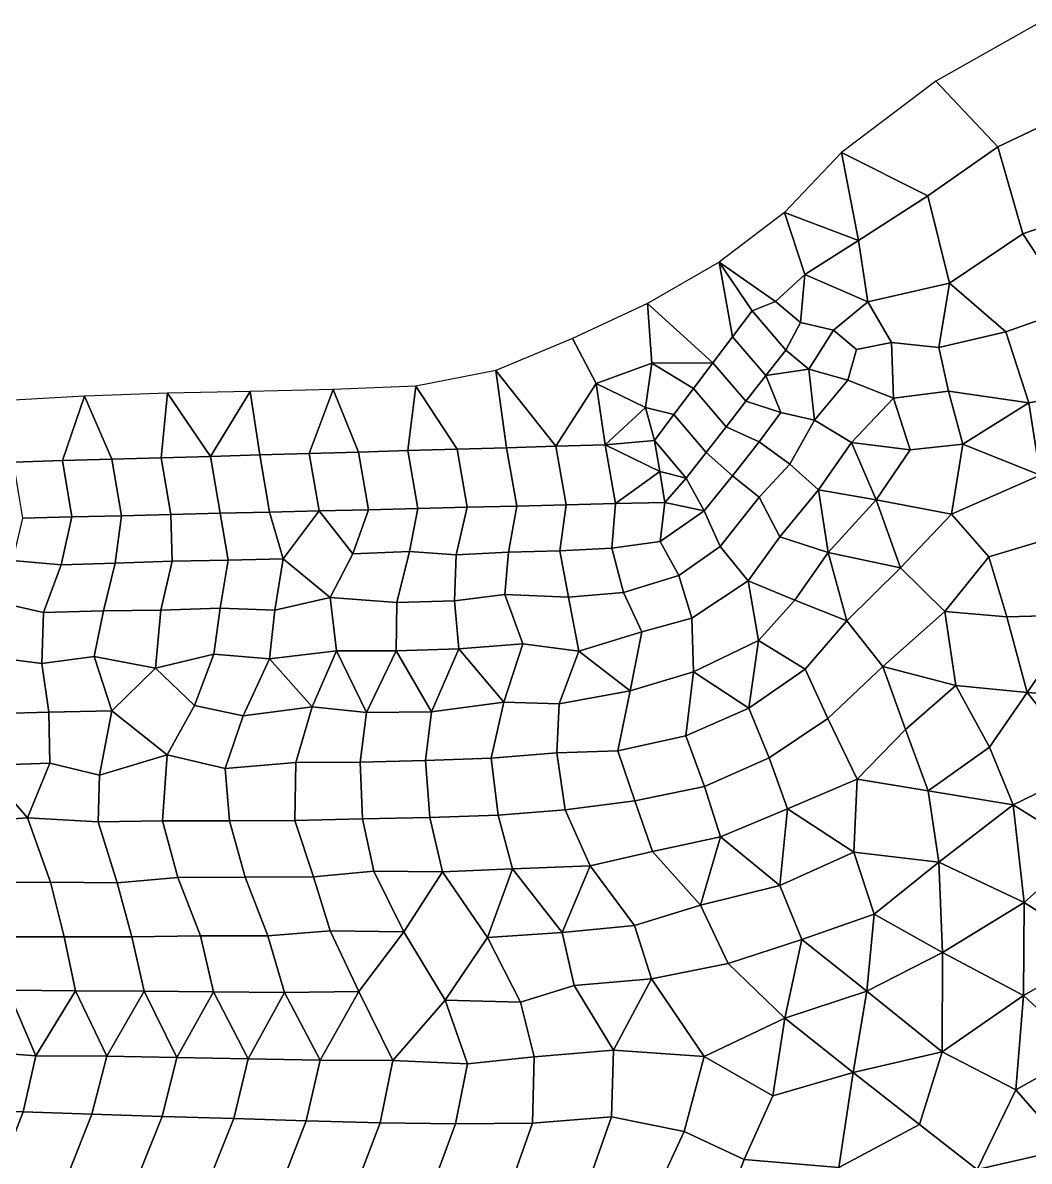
# Model space of a CAD drawing. Extents: x 391089 to 406232, y 6461839 to 6471033.
# Drawn here: x 402669.6 to 402791.8, y 6469824.8 to 6469963 of the extents above; entities that cross this region are included whole.
import ezdxf

# ---------------------------------------------------------------- set-up
doc = ezdxf.new("R2010")
doc.units = 0
for name, color, linetype in [('MESH_BOUND', 25, 'CONTINUOUS'), ('MESH_ELEMS', 18, 'CONTINUOUS'), ('MESH_NODES', 18, 'CONTINUOUS')]:
    doc.layers.add(name, color=color, linetype=linetype)

msp = doc.modelspace()

# ---------------------------------------------------------------- linework, layer by layer
at = {"layer": 'MESH_BOUND', "color": 25}
for points in [[(402792.95, 6469963.04, 1.839), (402780.44, 6469955.96, 1.875)], [(402780.44, 6469955.96, 1.875), (402768.98, 6469947.3, 2.079)], [(402768.98, 6469947.3, 2.079), (402762.059, 6469940, 1.98)], [(402762.059, 6469940, 1.98), (402754.105, 6469933.97, 1.626)], [(402754.105, 6469933.97, 1.626), (402745.397, 6469928.96, 1.641)], [(402745.397, 6469928.96, 1.641), (402736.289, 6469924.69, 1.687)], [(402736.289, 6469924.69, 1.687), (402727.014, 6469920.79, 1.569)], [(402727.014, 6469920.79, 1.569), (402717.288, 6469918.9, 1.4)], [(402717.288, 6469918.9, 1.4), (402707.236, 6469918.5, 1.473)], [(402677.071, 6469917.7, 1.614), (402667.028, 6469917.12, 2.056)], [(402687.122, 6469918.07, 1.551), (402677.071, 6469917.7, 1.614)], [(402697.18, 6469918.25, 1.571), (402687.122, 6469918.07, 1.551)], [(402707.236, 6469918.5, 1.473), (402697.18, 6469918.25, 1.571)]]:
    msp.add_polyline3d(points, dxfattribs=at)
at = {"layer": 'MESH_ELEMS', "color": 178}
for points in [[(402787.966, 6469947.96, 1.385), (402798.889, 6469953.15, 1.407), (402792.95, 6469963.04, 1.839), (402780.44, 6469955.96, 1.875)], [(402780.44, 6469955.96, 1.875), (402768.98, 6469947.3, 2.079), (402779.44, 6469942.02, 1.289), (402787.966, 6469947.96, 1.385)], [(402804.394, 6469942.05, 1.263), (402798.889, 6469953.15, 1.407), (402787.966, 6469947.96, 1.385), (402790.993, 6469937.41, 1.194)], [(402790.993, 6469937.41, 1.194), (402787.966, 6469947.96, 1.385), (402779.44, 6469942.02, 1.289), (402782.064, 6469931.43, 1.446)], [(402768.98, 6469947.3, 2.079), (402762.059, 6469940, 1.98), (402771.037, 6469936.61, 1.565), (402768.98, 6469947.3, 2.079)], [(402768.98, 6469947.3, 2.079), (402771.037, 6469936.61, 1.565), (402779.44, 6469942.02, 1.289), (402768.98, 6469947.3, 2.079)], [(402782.064, 6469931.43, 1.446), (402779.44, 6469942.02, 1.289), (402771.037, 6469936.61, 1.565), (402772.172, 6469929.14, 1.49)], [(402804.394, 6469942.05, 1.263), (402790.993, 6469937.41, 1.194), (402796.926, 6469928.35, 1.446), (402810.885, 6469930.82, 1.351)], [(402760.948, 6469929.17, 1.644), (402764.506, 6469932.45, 1.834), (402762.059, 6469940, 1.98), (402754.105, 6469933.97, 1.626)], [(402762.059, 6469940, 1.98), (402764.506, 6469932.45, 1.834), (402771.037, 6469936.61, 1.565), (402762.059, 6469940, 1.98)], [(402788.903, 6469925.52, 1.513), (402796.926, 6469928.35, 1.446), (402790.993, 6469937.41, 1.194), (402782.064, 6469931.43, 1.446)], [(402771.037, 6469936.61, 1.565), (402764.506, 6469932.45, 1.834), (402772.172, 6469929.14, 1.49), (402771.037, 6469936.61, 1.565)], [(402745.397, 6469928.96, 1.641), (402753.365, 6469921.75, 1.547), (402755.735, 6469924.9, 1.537), (402754.105, 6469933.97, 1.626)], [(402760.948, 6469929.17, 1.644), (402754.105, 6469933.97, 1.626), (402758.105, 6469928.04, 1.497), (402760.948, 6469929.17, 1.644)], [(402758.105, 6469928.04, 1.497), (402754.105, 6469933.97, 1.626), (402755.735, 6469924.9, 1.537), (402758.105, 6469928.04, 1.497)], [(402764.506, 6469932.45, 1.834), (402760.948, 6469929.17, 1.644), (402763.976, 6469926.65, 1.724), (402764.506, 6469932.45, 1.834)], [(402768.016, 6469925.7, 1.678), (402772.172, 6469929.14, 1.49), (402764.506, 6469932.45, 1.834), (402763.976, 6469926.65, 1.724)], [(402782.064, 6469931.43, 1.446), (402772.172, 6469929.14, 1.49), (402775.055, 6469924.19, 1.5), (402780.77, 6469923.61, 1.499)], [(402788.903, 6469925.52, 1.513), (402782.064, 6469931.43, 1.446), (402780.77, 6469923.61, 1.499), (402788.903, 6469925.52, 1.513)], [(402739.174, 6469919.24, 1.374), (402745.939, 6469921.71, 1.375), (402745.397, 6469928.96, 1.641), (402736.289, 6469924.69, 1.687)], [(402745.397, 6469928.96, 1.641), (402745.939, 6469921.71, 1.375), (402753.365, 6469921.75, 1.547), (402745.397, 6469928.96, 1.641)], [(402762.207, 6469923.29, 1.599), (402763.976, 6469926.65, 1.724), (402760.948, 6469929.17, 1.644), (402758.105, 6469928.04, 1.497)], [(402772.172, 6469929.14, 1.49), (402768.016, 6469925.7, 1.678), (402770.798, 6469923.37, 1.628), (402775.055, 6469924.19, 1.5)], [(402762.207, 6469923.29, 1.599), (402758.105, 6469928.04, 1.497), (402755.735, 6469924.9, 1.537), (402759.789, 6469920.18, 1.331)], [(402796.926, 6469928.35, 1.446), (402788.903, 6469925.52, 1.513), (402791.725, 6469916.9, 1.438), (402801.07, 6469918.63, 1.553)], [(402762.207, 6469923.29, 1.599), (402764.999, 6469920.95, 1.643), (402768.016, 6469925.7, 1.678), (402763.976, 6469926.65, 1.724)], [(402768.016, 6469925.7, 1.678), (402764.999, 6469920.95, 1.643), (402769.758, 6469919.64, 1.709), (402770.798, 6469923.37, 1.628)], [(402736.289, 6469924.69, 1.687), (402727.014, 6469920.79, 1.569), (402734.293, 6469911.6, 1.434), (402739.174, 6469919.24, 1.374)], [(402759.789, 6469920.18, 1.331), (402755.735, 6469924.9, 1.537), (402753.365, 6469921.75, 1.547), (402757.371, 6469917.07, 1.136)], [(402781.955, 6469918.3, 1.427), (402791.725, 6469916.9, 1.438), (402788.903, 6469925.52, 1.513), (402780.77, 6469923.61, 1.499)], [(402764.999, 6469920.95, 1.643), (402762.207, 6469923.29, 1.599), (402759.789, 6469920.18, 1.331), (402764.999, 6469920.95, 1.643)], [(402775.055, 6469924.19, 1.5), (402770.798, 6469923.37, 1.628), (402769.758, 6469919.64, 1.709), (402775.296, 6469917.45, 1.499)], [(402775.296, 6469917.45, 1.499), (402781.955, 6469918.3, 1.427), (402780.77, 6469923.61, 1.499), (402775.055, 6469924.19, 1.5)], [(402739.174, 6469919.24, 1.374), (402745.157, 6469916.3, 1.398), (402745.939, 6469921.71, 1.375), (402739.174, 6469919.24, 1.374)], [(402748.625, 6469915.46, 1.489), (402750.995, 6469918.61, 1.659), (402745.939, 6469921.71, 1.375), (402745.157, 6469916.3, 1.398)], [(402745.939, 6469921.71, 1.375), (402750.995, 6469918.61, 1.659), (402753.365, 6469921.75, 1.547), (402745.939, 6469921.71, 1.375)], [(402750.995, 6469918.61, 1.659), (402754.954, 6469913.97, 1.176), (402757.371, 6469917.07, 1.136), (402753.365, 6469921.75, 1.547)], [(402727.014, 6469920.79, 1.569), (402717.288, 6469918.9, 1.4), (402722.309, 6469911.25, 1.529), (402728.301, 6469911.42, 1.384)], [(402728.301, 6469911.42, 1.384), (402734.293, 6469911.6, 1.434), (402727.014, 6469920.79, 1.569), (402728.301, 6469911.42, 1.384)], [(402761.618, 6469915.72, 1.538), (402759.789, 6469920.18, 1.331), (402757.371, 6469917.07, 1.136), (402761.618, 6469915.72, 1.538)], [(402761.618, 6469915.72, 1.538), (402765.683, 6469914.77, 1.617), (402764.999, 6469920.95, 1.643), (402759.789, 6469920.18, 1.331)], [(402764.999, 6469920.95, 1.643), (402765.683, 6469914.77, 1.617), (402769.758, 6469919.64, 1.709), (402764.999, 6469920.95, 1.643)], [(402710.326, 6469910.9, 1.564), (402716.318, 6469911.08, 1.467), (402717.288, 6469918.9, 1.4), (402707.236, 6469918.5, 1.473)], [(402722.309, 6469911.25, 1.529), (402717.288, 6469918.9, 1.4), (402716.318, 6469911.08, 1.467), (402722.309, 6469911.25, 1.529)], [(402739.174, 6469919.24, 1.374), (402734.293, 6469911.6, 1.434), (402740.285, 6469911.77, 1.516), (402739.174, 6469919.24, 1.374)], [(402745.157, 6469916.3, 1.398), (402739.174, 6469919.24, 1.374), (402740.285, 6469911.77, 1.516), (402745.157, 6469916.3, 1.398)], [(402769.758, 6469919.64, 1.709), (402765.683, 6469914.77, 1.617), (402770.2, 6469912.05, 1.498), (402775.296, 6469917.45, 1.499)], [(402674.374, 6469909.86, 1.618), (402677.071, 6469917.7, 1.614), (402667.028, 6469917.12, 2.056), (402668.382, 6469909.68, 1.564)], [(402674.374, 6469909.86, 1.618), (402680.366, 6469910.03, 1.64), (402677.071, 6469917.7, 1.614), (402674.374, 6469909.86, 1.618)], [(402680.366, 6469910.03, 1.64), (402686.358, 6469910.21, 1.612), (402687.122, 6469918.07, 1.551), (402677.071, 6469917.7, 1.614)], [(402686.358, 6469910.21, 1.612), (402692.35, 6469910.38, 1.491), (402687.122, 6469918.07, 1.551), (402686.358, 6469910.21, 1.612)], [(402687.122, 6469918.07, 1.551), (402692.35, 6469910.38, 1.491), (402697.18, 6469918.25, 1.571), (402687.122, 6469918.07, 1.551)], [(402692.35, 6469910.38, 1.491), (402698.342, 6469910.55, 1.664), (402697.18, 6469918.25, 1.571), (402692.35, 6469910.38, 1.491)], [(402704.334, 6469910.73, 1.617), (402707.236, 6469918.5, 1.473), (402697.18, 6469918.25, 1.571), (402698.342, 6469910.55, 1.664)], [(402710.326, 6469910.9, 1.564), (402707.236, 6469918.5, 1.473), (402704.334, 6469910.73, 1.617), (402710.326, 6469910.9, 1.564)], [(402748.625, 6469915.46, 1.489), (402752.536, 6469910.86, 1.479), (402754.954, 6469913.97, 1.176), (402750.995, 6469918.61, 1.659)], [(402770.2, 6469912.05, 1.498), (402777.3, 6469911.19, 1.345), (402775.296, 6469917.45, 1.499), (402770.2, 6469912.05, 1.498)], [(402781.955, 6469918.3, 1.427), (402775.296, 6469917.45, 1.499), (402777.3, 6469911.19, 1.345), (402783.689, 6469911.85, 1.314)], [(402781.955, 6469918.3, 1.427), (402783.689, 6469911.85, 1.314), (402791.725, 6469916.9, 1.438), (402781.955, 6469918.3, 1.427)], [(402801.07, 6469918.63, 1.553), (402791.725, 6469916.9, 1.438), (402793.076, 6469908.09, 1.42), (402803.5, 6469909.4, 1.542)], [(402746.255, 6469912.32, 1.495), (402745.157, 6469916.3, 1.398), (402740.285, 6469911.77, 1.516), (402746.255, 6469912.32, 1.495)], [(402748.625, 6469915.46, 1.489), (402745.157, 6469916.3, 1.398), (402746.255, 6469912.32, 1.495), (402748.625, 6469915.46, 1.489)], [(402758.981, 6469912.14, 1.553), (402761.618, 6469915.72, 1.538), (402757.371, 6469917.07, 1.136), (402754.954, 6469913.97, 1.176)], [(402791.725, 6469916.9, 1.438), (402783.689, 6469911.85, 1.314), (402793.076, 6469908.09, 1.42), (402791.725, 6469916.9, 1.438)], [(402752.536, 6469910.86, 1.479), (402748.625, 6469915.46, 1.489), (402746.255, 6469912.32, 1.495), (402750.119, 6469907.75, 1.417)], [(402762.681, 6469909.45, 1.557), (402765.683, 6469914.77, 1.617), (402761.618, 6469915.72, 1.538), (402758.981, 6469912.14, 1.553)], [(402762.681, 6469909.45, 1.557), (402766.183, 6469906.3, 1.528), (402770.2, 6469912.05, 1.498), (402765.683, 6469914.77, 1.617)], [(402754.954, 6469913.97, 1.176), (402752.536, 6469910.86, 1.479), (402755.721, 6469908.02, 1.476), (402758.981, 6469912.14, 1.553)], [(402746.255, 6469912.32, 1.495), (402740.285, 6469911.77, 1.516), (402746.895, 6469908.55, 0.982), (402746.255, 6469912.32, 1.495)], [(402746.895, 6469908.55, 0.982), (402750.119, 6469907.75, 1.417), (402746.255, 6469912.32, 1.495), (402746.895, 6469908.55, 0.982)], [(402755.721, 6469908.02, 1.476), (402758.964, 6469905.42, 1.482), (402762.681, 6469909.45, 1.557), (402758.981, 6469912.14, 1.553)], [(402770.2, 6469912.05, 1.498), (402766.183, 6469906.3, 1.528), (402773.161, 6469905.08, 1.333), (402770.2, 6469912.05, 1.498)], [(402770.2, 6469912.05, 1.498), (402773.161, 6469905.08, 1.333), (402777.3, 6469911.19, 1.345), (402770.2, 6469912.05, 1.498)], [(402698.342, 6469910.55, 1.664), (402692.35, 6469910.38, 1.491), (402693.536, 6469903.46, 1.316), (402699.536, 6469903.61, 1.257)], [(402704.334, 6469910.73, 1.617), (402698.342, 6469910.55, 1.664), (402699.536, 6469903.61, 1.257), (402705.536, 6469903.76, 1.591)], [(402710.326, 6469910.9, 1.564), (402704.334, 6469910.73, 1.617), (402705.536, 6469903.76, 1.591), (402711.536, 6469903.9, 1.49)], [(402716.318, 6469911.08, 1.467), (402710.326, 6469910.9, 1.564), (402711.536, 6469903.9, 1.49), (402717.536, 6469904.05, 1.417)], [(402722.309, 6469911.25, 1.529), (402716.318, 6469911.08, 1.467), (402717.536, 6469904.05, 1.417), (402723.536, 6469904.2, 1.43)], [(402728.301, 6469911.42, 1.384), (402722.309, 6469911.25, 1.529), (402723.536, 6469904.2, 1.43), (402729.536, 6469904.34, 1.426)], [(402734.293, 6469911.6, 1.434), (402728.301, 6469911.42, 1.384), (402729.536, 6469904.34, 1.426), (402735.536, 6469904.49, 1.238)], [(402740.285, 6469911.77, 1.516), (402734.293, 6469911.6, 1.434), (402735.536, 6469904.49, 1.238), (402741.535, 6469904.64, 1.409)], [(402741.535, 6469904.64, 1.409), (402746.895, 6469908.55, 0.982), (402740.285, 6469911.77, 1.516), (402741.535, 6469904.64, 1.409)], [(402750.119, 6469907.75, 1.417), (402752.305, 6469903.75, 1.4), (402755.721, 6469908.02, 1.476), (402752.536, 6469910.86, 1.479)], [(402782.339, 6469903.37, 1.331), (402783.689, 6469911.85, 1.314), (402777.3, 6469911.19, 1.345), (402773.161, 6469905.08, 1.333)], [(402782.339, 6469903.37, 1.331), (402793.076, 6469908.09, 1.42), (402783.689, 6469911.85, 1.314), (402782.339, 6469903.37, 1.331)], [(402674.374, 6469909.86, 1.618), (402668.382, 6469909.68, 1.564), (402669.536, 6469902.87, 1.592), (402675.536, 6469903.02, 1.622)], [(402675.536, 6469903.02, 1.622), (402681.536, 6469903.17, 1.503), (402680.366, 6469910.03, 1.64), (402674.374, 6469909.86, 1.618)], [(402686.358, 6469910.21, 1.612), (402680.366, 6469910.03, 1.64), (402681.536, 6469903.17, 1.503), (402687.536, 6469903.31, 1.463)], [(402692.35, 6469910.38, 1.491), (402686.358, 6469910.21, 1.612), (402687.536, 6469903.31, 1.463), (402693.536, 6469903.46, 1.316)], [(402766.183, 6469906.3, 1.528), (402762.681, 6469909.45, 1.557), (402758.964, 6469905.42, 1.482), (402761.496, 6469900.6, 1.484)], [(402741.535, 6469904.64, 1.409), (402747.535, 6469904.79, 1.391), (402746.895, 6469908.55, 0.982), (402741.535, 6469904.64, 1.409)], [(402746.895, 6469908.55, 0.982), (402747.535, 6469904.79, 1.391), (402750.119, 6469907.75, 1.417), (402746.895, 6469908.55, 0.982)], [(402752.305, 6469903.75, 1.4), (402750.119, 6469907.75, 1.417), (402747.535, 6469904.79, 1.391), (402752.305, 6469903.75, 1.4)], [(402758.964, 6469905.42, 1.482), (402755.721, 6469908.02, 1.476), (402752.305, 6469903.75, 1.4), (402754.233, 6469899.43, 1.409)], [(402793.076, 6469908.09, 1.42), (402782.339, 6469903.37, 1.331), (402786.874, 6469898.17, 1.454), (402794.15, 6469900.37, 1.532)], [(402754.233, 6469899.43, 1.409), (402757.628, 6469895.26, 1.475), (402761.496, 6469900.6, 1.484), (402758.964, 6469905.42, 1.482)], [(402767.34, 6469898.69, 1.477), (402766.183, 6469906.3, 1.528), (402761.496, 6469900.6, 1.484), (402767.34, 6469898.69, 1.477)], [(402766.183, 6469906.3, 1.528), (402767.34, 6469898.69, 1.477), (402773.161, 6469905.08, 1.333), (402766.183, 6469906.3, 1.528)], [(402773.161, 6469905.08, 1.333), (402767.34, 6469898.69, 1.477), (402776.114, 6469896.85, 1.357), (402773.161, 6469905.08, 1.333)], [(402773.161, 6469905.08, 1.333), (402776.114, 6469896.85, 1.357), (402782.339, 6469903.37, 1.331), (402773.161, 6469905.08, 1.333)], [(402699.536, 6469903.61, 1.257), (402693.536, 6469903.46, 1.316), (402694.518, 6469897.78, 1.43), (402701.196, 6469897.95, 1.476)], [(402705.536, 6469903.76, 1.591), (402699.536, 6469903.61, 1.257), (402701.196, 6469897.95, 1.476), (402705.536, 6469903.76, 1.591)], [(402701.196, 6469897.95, 1.476), (402706.9, 6469893.22, 1.472), (402709.621, 6469898.56, 1.52), (402705.536, 6469903.76, 1.591)], [(402711.536, 6469903.9, 1.49), (402705.536, 6469903.76, 1.591), (402709.621, 6469898.56, 1.52), (402711.536, 6469903.9, 1.49)], [(402716.538, 6469898.82, 1.452), (402717.536, 6469904.05, 1.417), (402711.536, 6469903.9, 1.49), (402709.621, 6469898.56, 1.52)], [(402722.176, 6469898.42, 1.43), (402723.536, 6469904.2, 1.43), (402717.536, 6469904.05, 1.417), (402716.538, 6469898.82, 1.452)], [(402728.533, 6469898.73, 1.396), (402729.536, 6469904.34, 1.426), (402723.536, 6469904.2, 1.43), (402722.176, 6469898.42, 1.43)], [(402734.774, 6469898.91, 1.304), (402735.536, 6469904.49, 1.238), (402729.536, 6469904.34, 1.426), (402728.533, 6469898.73, 1.396)], [(402735.536, 6469904.49, 1.238), (402734.774, 6469898.91, 1.304), (402741.083, 6469899.24, 1.265), (402741.535, 6469904.64, 1.409)], [(402746.959, 6469900.05, 1.344), (402747.535, 6469904.79, 1.391), (402741.535, 6469904.64, 1.409), (402741.083, 6469899.24, 1.265)], [(402747.535, 6469904.79, 1.391), (402746.959, 6469900.05, 1.344), (402752.305, 6469903.75, 1.4), (402747.535, 6469904.79, 1.391)], [(402754.233, 6469899.43, 1.409), (402752.305, 6469903.75, 1.4), (402746.959, 6469900.05, 1.344), (402749.201, 6469895.92, 1.484)], [(402669.536, 6469902.87, 1.592), (402668.315, 6469897.73, 1.562), (402674.211, 6469897.21, 1.559), (402675.536, 6469903.02, 1.622)], [(402680.783, 6469897.42, 1.553), (402681.536, 6469903.17, 1.503), (402675.536, 6469903.02, 1.622), (402674.211, 6469897.21, 1.559)], [(402687.699, 6469897.66, 1.532), (402687.536, 6469903.31, 1.463), (402681.536, 6469903.17, 1.503), (402680.783, 6469897.42, 1.553)], [(402693.536, 6469903.46, 1.316), (402687.536, 6469903.31, 1.463), (402687.699, 6469897.66, 1.532), (402694.518, 6469897.78, 1.43)], [(402786.874, 6469898.17, 1.454), (402782.339, 6469903.37, 1.331), (402776.114, 6469896.85, 1.357), (402781.523, 6469891.54, 1.36)], [(402746.959, 6469900.05, 1.344), (402741.083, 6469899.24, 1.265), (402742.511, 6469893.84, 1.459), (402749.201, 6469895.92, 1.484)], [(402749.201, 6469895.92, 1.484), (402750.796, 6469890.71, 1.513), (402757.628, 6469895.26, 1.475), (402754.233, 6469899.43, 1.409)], [(402761.496, 6469900.6, 1.484), (402757.628, 6469895.26, 1.475), (402763.292, 6469892.9, 1.529), (402767.34, 6469898.69, 1.477)], [(402789.049, 6469890.88, 1.357), (402798.071, 6469891.14, 1.48), (402794.15, 6469900.37, 1.532), (402786.874, 6469898.17, 1.454)], [(402714.962, 6469892.64, 1.42), (402716.538, 6469898.82, 1.452), (402709.621, 6469898.56, 1.52), (402706.9, 6469893.22, 1.472)], [(402721.976, 6469892.85, 1.492), (402722.176, 6469898.42, 1.43), (402716.538, 6469898.82, 1.452), (402714.962, 6469892.64, 1.42)], [(402728.1, 6469893.62, 1.532), (402728.533, 6469898.73, 1.396), (402722.176, 6469898.42, 1.43), (402721.976, 6469892.85, 1.492)], [(402734.774, 6469898.91, 1.304), (402728.533, 6469898.73, 1.396), (402728.1, 6469893.62, 1.532), (402735.842, 6469893.27, 1.401)], [(402735.842, 6469893.27, 1.401), (402742.511, 6469893.84, 1.459), (402741.083, 6469899.24, 1.265), (402734.774, 6469898.91, 1.304)], [(402769.616, 6469890.4, 1.428), (402767.34, 6469898.69, 1.477), (402763.292, 6469892.9, 1.529), (402769.616, 6469890.4, 1.428)], [(402767.34, 6469898.69, 1.477), (402769.616, 6469890.4, 1.428), (402776.114, 6469896.85, 1.357), (402767.34, 6469898.69, 1.477)], [(402781.523, 6469891.54, 1.36), (402789.049, 6469890.88, 1.357), (402786.874, 6469898.17, 1.454), (402781.523, 6469891.54, 1.36)], [(402672.073, 6469891.4, 1.474), (402674.211, 6469897.21, 1.559), (402668.315, 6469897.73, 1.562), (402665.811, 6469892.84, 1.439)], [(402674.211, 6469897.21, 1.559), (402672.073, 6469891.4, 1.474), (402679.359, 6469891.6, 1.475), (402680.783, 6469897.42, 1.553)], [(402686.334, 6469891.68, 1.427), (402687.699, 6469897.66, 1.532), (402680.783, 6469897.42, 1.553), (402679.359, 6469891.6, 1.475)], [(402693.547, 6469891.94, 1.398), (402694.518, 6469897.78, 1.43), (402687.699, 6469897.66, 1.532), (402686.334, 6469891.68, 1.427)], [(402700.179, 6469891.69, 1.429), (402701.196, 6469897.95, 1.476), (402694.518, 6469897.78, 1.43), (402693.547, 6469891.94, 1.398)], [(402701.196, 6469897.95, 1.476), (402700.179, 6469891.69, 1.429), (402706.9, 6469893.22, 1.472), (402701.196, 6469897.95, 1.476)], [(402781.523, 6469891.54, 1.36), (402776.114, 6469896.85, 1.357), (402769.616, 6469890.4, 1.428), (402773.991, 6469884.87, 1.411)], [(402749.201, 6469895.92, 1.484), (402742.511, 6469893.84, 1.459), (402744.742, 6469889.05, 1.512), (402750.796, 6469890.71, 1.513)], [(402758.883, 6469888.03, 1.475), (402757.628, 6469895.26, 1.475), (402750.796, 6469890.71, 1.513), (402750.992, 6469884.21, 1.435)], [(402763.292, 6469892.9, 1.529), (402757.628, 6469895.26, 1.475), (402758.883, 6469888.03, 1.475), (402763.292, 6469892.9, 1.529)], [(402671.872, 6469885.22, 1.425), (402672.073, 6469891.4, 1.474), (402665.811, 6469892.84, 1.439), (402664.045, 6469886.24, 1.297)], [(402700.179, 6469891.69, 1.429), (402699.521, 6469885.79, 1.373), (402707.659, 6469886.75, 1.38), (402706.9, 6469893.22, 1.472)], [(402707.659, 6469886.75, 1.38), (402714.919, 6469886.75, 1.381), (402714.962, 6469892.64, 1.42), (402706.9, 6469893.22, 1.472)], [(402721.976, 6469892.85, 1.492), (402714.962, 6469892.64, 1.42), (402714.919, 6469886.75, 1.381), (402722.497, 6469886.99, 1.493)], [(402722.497, 6469886.99, 1.493), (402730.279, 6469887.59, 1.538), (402728.1, 6469893.62, 1.532), (402721.976, 6469892.85, 1.492)], [(402730.279, 6469887.59, 1.538), (402737.061, 6469886.71, 1.488), (402735.842, 6469893.27, 1.401), (402728.1, 6469893.62, 1.532)], [(402737.061, 6469886.71, 1.488), (402744.742, 6469889.05, 1.512), (402742.511, 6469893.84, 1.459), (402735.842, 6469893.27, 1.401)], [(402764.566, 6469884.55, 1.474), (402769.616, 6469890.4, 1.428), (402763.292, 6469892.9, 1.529), (402758.883, 6469888.03, 1.475)], [(402678.244, 6469886.07, 1.445), (402679.359, 6469891.6, 1.475), (402672.073, 6469891.4, 1.474), (402671.872, 6469885.22, 1.425)], [(402685.682, 6469884.65, 1.386), (402686.334, 6469891.68, 1.427), (402679.359, 6469891.6, 1.475), (402678.244, 6469886.07, 1.445)], [(402692.753, 6469886.35, 1.325), (402693.547, 6469891.94, 1.398), (402686.334, 6469891.68, 1.427), (402685.682, 6469884.65, 1.386)], [(402693.547, 6469891.94, 1.398), (402692.753, 6469886.35, 1.325), (402699.521, 6469885.79, 1.373), (402700.179, 6469891.69, 1.429)], [(402781.523, 6469891.54, 1.36), (402773.991, 6469884.87, 1.411), (402782.838, 6469882.53, 1.352), (402781.523, 6469891.54, 1.36)], [(402782.838, 6469882.53, 1.352), (402791.531, 6469881.69, 1.332), (402789.049, 6469890.88, 1.357), (402781.523, 6469891.54, 1.36)], [(402798.071, 6469891.14, 1.48), (402789.049, 6469890.88, 1.357), (402791.531, 6469881.69, 1.332), (402798.071, 6469891.14, 1.48)], [(402798.071, 6469891.14, 1.48), (402791.531, 6469881.69, 1.332), (402802.488, 6469880.9, 1.411), (402798.071, 6469891.14, 1.48)], [(402750.992, 6469884.21, 1.435), (402750.796, 6469890.71, 1.513), (402744.742, 6469889.05, 1.512), (402743.297, 6469881.91, 1.469)], [(402764.566, 6469884.55, 1.474), (402767.308, 6469878.56, 1.451), (402773.991, 6469884.87, 1.411), (402769.616, 6469890.4, 1.428)], [(402743.297, 6469881.91, 1.469), (402744.742, 6469889.05, 1.512), (402737.061, 6469886.71, 1.488), (402743.297, 6469881.91, 1.469)], [(402722.497, 6469886.99, 1.493), (402714.919, 6469886.75, 1.381), (402719.2, 6469879.35, 1.445), (402722.497, 6469886.99, 1.493)], [(402722.497, 6469886.99, 1.493), (402719.2, 6469879.35, 1.445), (402727.971, 6469880.52, 1.5), (402722.497, 6469886.99, 1.493)], [(402730.279, 6469887.59, 1.538), (402722.497, 6469886.99, 1.493), (402727.971, 6469880.52, 1.5), (402730.279, 6469887.59, 1.538)], [(402730.279, 6469887.59, 1.538), (402727.971, 6469880.52, 1.5), (402734.7, 6469880.33, 1.484), (402737.061, 6469886.71, 1.488)], [(402750.992, 6469884.21, 1.435), (402757.72, 6469879.81, 1.434), (402758.883, 6469888.03, 1.475), (402750.992, 6469884.21, 1.435)], [(402757.72, 6469879.81, 1.434), (402764.566, 6469884.55, 1.474), (402758.883, 6469888.03, 1.475), (402757.72, 6469879.81, 1.434)], [(402671.872, 6469885.22, 1.425), (402664.045, 6469886.24, 1.297), (402666.86, 6469879.15, 1.372), (402672.717, 6469879.33, 1.443)], [(402672.717, 6469879.33, 1.443), (402680.394, 6469879.47, 1.448), (402678.244, 6469886.07, 1.445), (402671.872, 6469885.22, 1.425)], [(402678.244, 6469886.07, 1.445), (402680.394, 6469879.47, 1.448), (402685.682, 6469884.65, 1.386), (402678.244, 6469886.07, 1.445)], [(402685.682, 6469884.65, 1.386), (402690.428, 6469880.13, 1.347), (402692.753, 6469886.35, 1.325), (402685.682, 6469884.65, 1.386)], [(402696.333, 6469878.85, 1.359), (402699.521, 6469885.79, 1.373), (402692.753, 6469886.35, 1.325), (402690.428, 6469880.13, 1.347)], [(402699.521, 6469885.79, 1.373), (402696.333, 6469878.85, 1.359), (402704.692, 6469879.95, 1.392), (402699.521, 6469885.79, 1.373)], [(402699.521, 6469885.79, 1.373), (402704.692, 6469879.95, 1.392), (402707.659, 6469886.75, 1.38), (402699.521, 6469885.79, 1.373)], [(402711.307, 6469879.29, 1.4), (402707.659, 6469886.75, 1.38), (402704.692, 6469879.95, 1.392), (402711.307, 6469879.29, 1.4)], [(402707.659, 6469886.75, 1.38), (402711.307, 6469879.29, 1.4), (402714.919, 6469886.75, 1.381), (402707.659, 6469886.75, 1.38)], [(402711.307, 6469879.29, 1.4), (402719.2, 6469879.35, 1.445), (402714.919, 6469886.75, 1.381), (402711.307, 6469879.29, 1.4)], [(402743.297, 6469881.91, 1.469), (402737.061, 6469886.71, 1.488), (402734.7, 6469880.33, 1.484), (402743.297, 6469881.91, 1.469)], [(402680.394, 6469879.47, 1.448), (402687.103, 6469874.13, 1.372), (402690.428, 6469880.13, 1.347), (402685.682, 6469884.65, 1.386)], [(402767.308, 6469878.56, 1.451), (402764.566, 6469884.55, 1.474), (402757.72, 6469879.81, 1.434), (402760.193, 6469873.75, 1.474)], [(402776.734, 6469877.22, 1.441), (402773.991, 6469884.87, 1.411), (402767.308, 6469878.56, 1.451), (402770.891, 6469871.19, 1.52)], [(402782.838, 6469882.53, 1.352), (402773.991, 6469884.87, 1.411), (402776.734, 6469877.22, 1.441), (402782.838, 6469882.53, 1.352)], [(402743.297, 6469881.91, 1.469), (402741.807, 6469874.63, 1.443), (402750.072, 6469876.45, 1.466), (402750.992, 6469884.21, 1.435)], [(402757.72, 6469879.81, 1.434), (402750.992, 6469884.21, 1.435), (402750.072, 6469876.45, 1.466), (402757.72, 6469879.81, 1.434)], [(402741.807, 6469874.63, 1.443), (402743.297, 6469881.91, 1.469), (402734.7, 6469880.33, 1.484), (402734.389, 6469874.37, 1.452)], [(402786.925, 6469875.06, 1.412), (402782.838, 6469882.53, 1.352), (402776.734, 6469877.22, 1.441), (402779.505, 6469869.75, 1.592)], [(402786.925, 6469875.06, 1.412), (402791.531, 6469881.69, 1.332), (402782.838, 6469882.53, 1.352), (402786.925, 6469875.06, 1.412)], [(402798.916, 6469872.45, 1.511), (402791.531, 6469881.69, 1.332), (402786.925, 6469875.06, 1.412), (402789.828, 6469868.05, 1.518)], [(402802.488, 6469880.9, 1.411), (402791.531, 6469881.69, 1.332), (402798.916, 6469872.45, 1.511), (402802.488, 6469880.9, 1.411)], [(402694.146, 6469872.46, 1.344), (402696.333, 6469878.85, 1.359), (402690.428, 6469880.13, 1.347), (402687.103, 6469874.13, 1.372)], [(402726.42, 6469873.71, 1.47), (402727.971, 6469880.52, 1.5), (402719.2, 6469879.35, 1.445), (402718.448, 6469873.43, 1.455)], [(402734.389, 6469874.37, 1.452), (402734.7, 6469880.33, 1.484), (402727.971, 6469880.52, 1.5), (402726.42, 6469873.71, 1.47)], [(402672.864, 6469873.1, 1.452), (402672.717, 6469879.33, 1.443), (402666.86, 6469879.15, 1.372), (402664.644, 6469872.82, 1.406)], [(402678.899, 6469871.64, 1.416), (402680.394, 6469879.47, 1.448), (402672.717, 6469879.33, 1.443), (402672.864, 6469873.1, 1.452)], [(402680.394, 6469879.47, 1.448), (402678.899, 6469871.64, 1.416), (402687.103, 6469874.13, 1.372), (402680.394, 6469879.47, 1.448)], [(402702.703, 6469873.18, 1.383), (402704.692, 6469879.95, 1.392), (402696.333, 6469878.85, 1.359), (402694.146, 6469872.46, 1.344)], [(402704.692, 6469879.95, 1.392), (402702.703, 6469873.18, 1.383), (402710.537, 6469873.24, 1.417), (402711.307, 6469879.29, 1.4)], [(402718.448, 6469873.43, 1.455), (402719.2, 6469879.35, 1.445), (402711.307, 6469879.29, 1.4), (402710.537, 6469873.24, 1.417)], [(402760.193, 6469873.75, 1.474), (402757.72, 6469879.81, 1.434), (402750.072, 6469876.45, 1.466), (402752.318, 6469870.29, 1.5)], [(402770.891, 6469871.19, 1.52), (402767.308, 6469878.56, 1.451), (402760.193, 6469873.75, 1.474), (402762.398, 6469867.59, 1.521)], [(402750.072, 6469876.45, 1.466), (402741.807, 6469874.63, 1.443), (402743.894, 6469868.53, 1.429), (402752.318, 6469870.29, 1.5)], [(402776.734, 6469877.22, 1.441), (402770.891, 6469871.19, 1.52), (402779.505, 6469869.75, 1.592), (402776.734, 6469877.22, 1.441)], [(402741.807, 6469874.63, 1.443), (402734.389, 6469874.37, 1.452), (402735.438, 6469867.46, 1.402), (402743.894, 6469868.53, 1.429)], [(402789.828, 6469868.05, 1.518), (402786.925, 6469875.06, 1.412), (402779.505, 6469869.75, 1.592), (402789.828, 6469868.05, 1.518)], [(402686.527, 6469866.11, 1.333), (402687.103, 6469874.13, 1.372), (402678.899, 6469871.64, 1.416), (402678.713, 6469865.98, 1.384)], [(402686.527, 6469866.11, 1.333), (402694.655, 6469866.1, 1.334), (402694.146, 6469872.46, 1.344), (402687.103, 6469874.13, 1.372)], [(402694.655, 6469866.1, 1.334), (402702.614, 6469866.16, 1.372), (402702.703, 6469873.18, 1.383), (402694.146, 6469872.46, 1.344)], [(402702.614, 6469866.16, 1.372), (402710.803, 6469866.36, 1.442), (402710.537, 6469873.24, 1.417), (402702.703, 6469873.18, 1.383)], [(402718.448, 6469873.43, 1.455), (402710.537, 6469873.24, 1.417), (402710.803, 6469866.36, 1.442), (402718.999, 6469866.52, 1.475)], [(402718.999, 6469866.52, 1.475), (402727.281, 6469866.8, 1.429), (402726.42, 6469873.71, 1.47), (402718.448, 6469873.43, 1.455)], [(402734.389, 6469874.37, 1.452), (402726.42, 6469873.71, 1.47), (402727.281, 6469866.8, 1.429), (402735.438, 6469867.46, 1.402)], [(402762.398, 6469867.59, 1.521), (402760.193, 6469873.75, 1.474), (402752.318, 6469870.29, 1.5), (402754.292, 6469864.18, 1.537)], [(402670.137, 6469866.48, 1.443), (402664.644, 6469872.82, 1.406), (402661.379, 6469865.88, 1.437), (402670.137, 6469866.48, 1.443)], [(402670.137, 6469866.48, 1.443), (402672.864, 6469873.1, 1.452), (402664.644, 6469872.82, 1.406), (402670.137, 6469866.48, 1.443)], [(402678.713, 6469865.98, 1.384), (402678.899, 6469871.64, 1.416), (402672.864, 6469873.1, 1.452), (402670.137, 6469866.48, 1.443)], [(402789.828, 6469868.05, 1.518), (402798.428, 6469862.71, 1.544), (402798.916, 6469872.45, 1.511), (402789.828, 6469868.05, 1.518)], [(402770.891, 6469871.19, 1.52), (402762.398, 6469867.59, 1.521), (402770.487, 6469862.29, 1.495), (402770.891, 6469871.19, 1.52)], [(402779.505, 6469869.75, 1.592), (402770.891, 6469871.19, 1.52), (402770.487, 6469862.29, 1.495), (402780.774, 6469861.08, 1.54)], [(402746.016, 6469862.38, 1.445), (402754.292, 6469864.18, 1.537), (402752.318, 6469870.29, 1.5), (402743.894, 6469868.53, 1.429)], [(402789.828, 6469868.05, 1.518), (402779.505, 6469869.75, 1.592), (402780.774, 6469861.08, 1.54), (402789.828, 6469868.05, 1.518)], [(402743.894, 6469868.53, 1.429), (402735.438, 6469867.46, 1.402), (402738.47, 6469860.63, 1.416), (402746.016, 6469862.38, 1.445)], [(402791.136, 6469856.18, 1.513), (402789.828, 6469868.05, 1.518), (402780.774, 6469861.08, 1.54), (402791.136, 6469856.18, 1.513)], [(402798.428, 6469862.71, 1.544), (402789.828, 6469868.05, 1.518), (402791.136, 6469856.18, 1.513), (402798.428, 6469862.71, 1.544)], [(402670.137, 6469866.48, 1.443), (402661.379, 6469865.88, 1.437), (402664.951, 6469858.62, 1.391), (402672.911, 6469858.68, 1.373)], [(402678.713, 6469865.98, 1.384), (402670.137, 6469866.48, 1.443), (402672.911, 6469858.68, 1.373), (402681.03, 6469858.59, 1.337)], [(402710.803, 6469866.36, 1.442), (402702.614, 6469866.16, 1.372), (402704.854, 6469859.31, 1.432), (402712.185, 6469860, 1.443)], [(402712.185, 6469860, 1.443), (402720.544, 6469859.9, 1.408), (402718.999, 6469866.52, 1.475), (402710.803, 6469866.36, 1.442)], [(402720.544, 6469859.9, 1.408), (402729.009, 6469860.27, 1.395), (402727.281, 6469866.8, 1.429), (402718.999, 6469866.52, 1.475)], [(402729.009, 6469860.27, 1.395), (402738.47, 6469860.63, 1.416), (402735.438, 6469867.46, 1.402), (402727.281, 6469866.8, 1.429)], [(402762.398, 6469867.59, 1.521), (402754.292, 6469864.18, 1.537), (402761.484, 6469858.26, 1.468), (402762.398, 6469867.59, 1.521)], [(402770.487, 6469862.29, 1.495), (402762.398, 6469867.59, 1.521), (402761.484, 6469858.26, 1.468), (402770.487, 6469862.29, 1.495)], [(402681.03, 6469858.59, 1.337), (402688.395, 6469859.22, 1.326), (402686.527, 6469866.11, 1.333), (402678.713, 6469865.98, 1.384)], [(402694.655, 6469866.1, 1.334), (402686.527, 6469866.11, 1.333), (402688.395, 6469859.22, 1.326), (402696.562, 6469859.26, 1.36)], [(402696.562, 6469859.26, 1.36), (402704.854, 6469859.31, 1.432), (402702.614, 6469866.16, 1.372), (402694.655, 6469866.1, 1.334)], [(402754.292, 6469864.18, 1.537), (402746.016, 6469862.38, 1.445), (402751.83, 6469855.85, 1.446), (402754.292, 6469864.18, 1.537)], [(402754.292, 6469864.18, 1.537), (402751.83, 6469855.85, 1.446), (402761.484, 6469858.26, 1.468), (402754.292, 6469864.18, 1.537)], [(402743.833, 6469853.41, 1.471), (402751.83, 6469855.85, 1.446), (402746.016, 6469862.38, 1.445), (402738.47, 6469860.63, 1.416)], [(402764.161, 6469851.71, 1.424), (402772.94, 6469854.77, 1.485), (402770.487, 6469862.29, 1.495), (402761.484, 6469858.26, 1.468)], [(402770.487, 6469862.29, 1.495), (402772.94, 6469854.77, 1.485), (402780.774, 6469861.08, 1.54), (402770.487, 6469862.29, 1.495)], [(402800.505, 6469850.28, 1.535), (402805.805, 6469858.27, 1.543), (402798.428, 6469862.71, 1.544), (402791.136, 6469856.18, 1.513)], [(402781.227, 6469850.12, 1.499), (402780.774, 6469861.08, 1.54), (402772.94, 6469854.77, 1.485), (402781.227, 6469850.12, 1.499)], [(402780.774, 6469861.08, 1.54), (402781.227, 6469850.12, 1.499), (402791.136, 6469856.18, 1.513), (402780.774, 6469861.08, 1.54)], [(402706.897, 6469852.75, 1.409), (402715.838, 6469852.63, 1.37), (402712.185, 6469860, 1.443), (402704.854, 6469859.31, 1.432)], [(402712.185, 6469860, 1.443), (402715.838, 6469852.63, 1.37), (402720.544, 6469859.9, 1.408), (402712.185, 6469860, 1.443)], [(402715.838, 6469852.63, 1.37), (402720.839, 6469844.34, 1.375), (402725.994, 6469851.95, 1.394), (402720.544, 6469859.9, 1.408)], [(402720.544, 6469859.9, 1.408), (402725.994, 6469851.95, 1.394), (402729.009, 6469860.27, 1.395), (402720.544, 6469859.9, 1.408)], [(402729.009, 6469860.27, 1.395), (402725.994, 6469851.95, 1.394), (402735.064, 6469852.56, 1.481), (402729.009, 6469860.27, 1.395)], [(402729.009, 6469860.27, 1.395), (402735.064, 6469852.56, 1.481), (402738.47, 6469860.63, 1.416), (402729.009, 6469860.27, 1.395)], [(402738.47, 6469860.63, 1.416), (402735.064, 6469852.56, 1.481), (402743.833, 6469853.41, 1.471), (402738.47, 6469860.63, 1.416)], [(402666.432, 6469852.04, 1.343), (402674.597, 6469852.04, 1.36), (402672.911, 6469858.68, 1.373), (402664.951, 6469858.62, 1.391)], [(402674.597, 6469852.04, 1.36), (402682.801, 6469852.04, 1.331), (402681.03, 6469858.59, 1.337), (402672.911, 6469858.68, 1.373)], [(402682.801, 6469852.04, 1.331), (402691.126, 6469852.13, 1.368), (402688.395, 6469859.22, 1.326), (402681.03, 6469858.59, 1.337)], [(402691.126, 6469852.13, 1.368), (402699.33, 6469852.14, 1.414), (402696.562, 6469859.26, 1.36), (402688.395, 6469859.22, 1.326)], [(402699.33, 6469852.14, 1.414), (402706.897, 6469852.75, 1.409), (402704.854, 6469859.31, 1.432), (402696.562, 6469859.26, 1.36)], [(402755.199, 6469848.78, 1.438), (402764.161, 6469851.71, 1.424), (402761.484, 6469858.26, 1.468), (402751.83, 6469855.85, 1.446)], [(402751.83, 6469855.85, 1.446), (402743.833, 6469853.41, 1.471), (402745.893, 6469846.93, 1.413), (402755.199, 6469848.78, 1.438)], [(402791.136, 6469856.18, 1.513), (402781.227, 6469850.12, 1.499), (402791.05, 6469844.89, 1.524), (402791.136, 6469856.18, 1.513)], [(402791.05, 6469844.89, 1.524), (402800.505, 6469850.28, 1.535), (402791.136, 6469856.18, 1.513), (402791.05, 6469844.89, 1.524)], [(402764.161, 6469851.71, 1.424), (402772.045, 6469845.41, 1.461), (402772.94, 6469854.77, 1.485), (402764.161, 6469851.71, 1.424)], [(402772.94, 6469854.77, 1.485), (402772.045, 6469845.41, 1.461), (402781.227, 6469850.12, 1.499), (402772.94, 6469854.77, 1.485)], [(402706.897, 6469852.75, 1.409), (402699.33, 6469852.14, 1.414), (402701.335, 6469845.27, 1.393), (402710.385, 6469845.38, 1.33)], [(402710.385, 6469845.38, 1.33), (402715.838, 6469852.63, 1.37), (402706.897, 6469852.75, 1.409), (402710.385, 6469845.38, 1.33)], [(402710.385, 6469845.38, 1.33), (402714.511, 6469836.99, 1.38), (402720.839, 6469844.34, 1.375), (402715.838, 6469852.63, 1.37)], [(402735.064, 6469852.56, 1.481), (402725.994, 6469851.95, 1.394), (402730.012, 6469844.08, 1.456), (402736.517, 6469846.1, 1.491)], [(402736.517, 6469846.1, 1.491), (402745.893, 6469846.93, 1.413), (402743.833, 6469853.41, 1.471), (402735.064, 6469852.56, 1.481)], [(402667.735, 6469845.56, 1.318), (402675.949, 6469845.45, 1.389), (402674.597, 6469852.04, 1.36), (402666.432, 6469852.04, 1.343)], [(402682.801, 6469852.04, 1.331), (402674.597, 6469852.04, 1.36), (402675.949, 6469845.45, 1.389), (402684.299, 6469845.42, 1.413)], [(402684.299, 6469845.42, 1.413), (402692.732, 6469845.35, 1.425), (402691.126, 6469852.13, 1.368), (402682.801, 6469852.04, 1.331)], [(402699.33, 6469852.14, 1.414), (402691.126, 6469852.13, 1.368), (402692.732, 6469845.35, 1.425), (402701.335, 6469845.27, 1.393)], [(402725.994, 6469851.95, 1.394), (402720.839, 6469844.34, 1.375), (402730.012, 6469844.08, 1.456), (402725.994, 6469851.95, 1.394)], [(402755.199, 6469848.78, 1.438), (402762.109, 6469842.16, 1.47), (402764.161, 6469851.71, 1.424), (402755.199, 6469848.78, 1.438)], [(402772.045, 6469845.41, 1.461), (402764.161, 6469851.71, 1.424), (402762.109, 6469842.16, 1.47), (402772.045, 6469845.41, 1.461)], [(402772.045, 6469845.41, 1.461), (402781.184, 6469838.07, 1.443), (402781.227, 6469850.12, 1.499), (402772.045, 6469845.41, 1.461)], [(402791.05, 6469844.89, 1.524), (402781.227, 6469850.12, 1.499), (402781.184, 6469838.07, 1.443), (402791.05, 6469844.89, 1.524)], [(402798.423, 6469838.1, 1.541), (402808.156, 6469843.78, 1.486), (402800.505, 6469850.28, 1.535), (402791.05, 6469844.89, 1.524)], [(402755.199, 6469848.78, 1.438), (402745.893, 6469846.93, 1.413), (402752.308, 6469837.5, 1.455), (402762.109, 6469842.16, 1.47)], [(402745.893, 6469846.93, 1.413), (402736.517, 6469846.1, 1.491), (402741.288, 6469838.25, 1.455), (402745.893, 6469846.93, 1.413)], [(402741.288, 6469838.25, 1.455), (402752.308, 6469837.5, 1.455), (402745.893, 6469846.93, 1.413), (402741.288, 6469838.25, 1.455)], [(402671.155, 6469837.59, 1.362), (402667.735, 6469845.56, 1.318), (402662.636, 6469838.2, 1.322), (402671.155, 6469837.59, 1.362)], [(402667.735, 6469845.56, 1.318), (402671.155, 6469837.59, 1.362), (402675.949, 6469845.45, 1.389), (402667.735, 6469845.56, 1.318)], [(402731.656, 6469837.44, 1.439), (402741.288, 6469838.25, 1.455), (402736.517, 6469846.1, 1.491), (402730.012, 6469844.08, 1.456)], [(402671.155, 6469837.59, 1.362), (402679.781, 6469837.52, 1.444), (402675.949, 6469845.45, 1.389), (402671.155, 6469837.59, 1.362)], [(402675.949, 6469845.45, 1.389), (402679.781, 6469837.52, 1.444), (402684.299, 6469845.42, 1.413), (402675.949, 6469845.45, 1.389)], [(402688.282, 6469837.36, 1.406), (402684.299, 6469845.42, 1.413), (402679.781, 6469837.52, 1.444), (402688.282, 6469837.36, 1.406)], [(402684.299, 6469845.42, 1.413), (402688.282, 6469837.36, 1.406), (402692.732, 6469845.35, 1.425), (402684.299, 6469845.42, 1.413)], [(402696.919, 6469837.2, 1.427), (402692.732, 6469845.35, 1.425), (402688.282, 6469837.36, 1.406), (402696.919, 6469837.2, 1.427)], [(402692.732, 6469845.35, 1.425), (402696.919, 6469837.2, 1.427), (402701.335, 6469845.27, 1.393), (402692.732, 6469845.35, 1.425)], [(402705.68, 6469837.06, 1.398), (402701.335, 6469845.27, 1.393), (402696.919, 6469837.2, 1.427), (402705.68, 6469837.06, 1.398)], [(402705.68, 6469837.06, 1.398), (402710.385, 6469845.38, 1.33), (402701.335, 6469845.27, 1.393), (402705.68, 6469837.06, 1.398)], [(402710.385, 6469845.38, 1.33), (402705.68, 6469837.06, 1.398), (402714.511, 6469836.99, 1.38), (402710.385, 6469845.38, 1.33)], [(402723.549, 6469836.58, 1.412), (402720.839, 6469844.34, 1.375), (402714.511, 6469836.99, 1.38), (402723.549, 6469836.58, 1.412)], [(402730.012, 6469844.08, 1.456), (402720.839, 6469844.34, 1.375), (402723.549, 6469836.58, 1.412), (402731.656, 6469837.44, 1.439)], [(402762.109, 6469842.16, 1.47), (402770.389, 6469835.56, 1.499), (402772.045, 6469845.41, 1.461), (402762.109, 6469842.16, 1.47)], [(402781.184, 6469838.07, 1.443), (402772.045, 6469845.41, 1.461), (402770.389, 6469835.56, 1.499), (402781.184, 6469838.07, 1.443)], [(402781.184, 6469838.07, 1.443), (402790.131, 6469833.43, 1.503), (402791.05, 6469844.89, 1.524), (402781.184, 6469838.07, 1.443)], [(402790.131, 6469833.43, 1.503), (402798.423, 6469838.1, 1.541), (402791.05, 6469844.89, 1.524), (402790.131, 6469833.43, 1.503)], [(402752.308, 6469837.5, 1.455), (402760.622, 6469832.71, 1.471), (402762.109, 6469842.16, 1.47), (402752.308, 6469837.5, 1.455)], [(402770.389, 6469835.56, 1.499), (402762.109, 6469842.16, 1.47), (402760.622, 6469832.71, 1.471), (402770.389, 6469835.56, 1.499)], [(402669.593, 6469830.76, 1.342), (402671.155, 6469837.59, 1.362), (402662.636, 6469838.2, 1.322), (402661.578, 6469830.8, 1.357)], [(402677.96, 6469830.47, 1.394), (402679.781, 6469837.52, 1.444), (402671.155, 6469837.59, 1.362), (402669.593, 6469830.76, 1.342)], [(402686.501, 6469830.21, 1.328), (402688.282, 6469837.36, 1.406), (402679.781, 6469837.52, 1.444), (402677.96, 6469830.47, 1.394)], [(402695.17, 6469829.94, 1.43), (402696.919, 6469837.2, 1.427), (402688.282, 6469837.36, 1.406), (402686.501, 6469830.21, 1.328)], [(402703.984, 6469829.68, 1.396), (402705.68, 6469837.06, 1.398), (402696.919, 6469837.2, 1.427), (402695.17, 6469829.94, 1.43)], [(402731.434, 6469829.38, 1.391), (402731.656, 6469837.44, 1.439), (402723.549, 6469836.58, 1.412), (402722.102, 6469829.31, 1.377)], [(402731.656, 6469837.44, 1.439), (402731.434, 6469829.38, 1.391), (402741.06, 6469830.15, 1.428), (402741.288, 6469838.25, 1.455)], [(402749.851, 6469828.39, 1.431), (402752.308, 6469837.5, 1.455), (402741.288, 6469838.25, 1.455), (402741.06, 6469830.15, 1.428)], [(402749.851, 6469828.39, 1.431), (402757.141, 6469824.98, 1.409), (402760.622, 6469832.71, 1.471), (402752.308, 6469837.5, 1.455)], [(402778.459, 6469829.22, 1.452), (402781.184, 6469838.07, 1.443), (402770.389, 6469835.56, 1.499), (402778.459, 6469829.22, 1.452)], [(402790.131, 6469833.43, 1.503), (402781.184, 6469838.07, 1.443), (402778.459, 6469829.22, 1.452), (402785.458, 6469823.77, 1.482)], [(402796.419, 6469826.28, 1.562), (402807.894, 6469830, 1.517), (402798.423, 6469838.1, 1.541), (402790.131, 6469833.43, 1.503)], [(402712.957, 6469829.44, 1.365), (402714.511, 6469836.99, 1.38), (402705.68, 6469837.06, 1.398), (402703.984, 6469829.68, 1.396)], [(402722.102, 6469829.31, 1.377), (402723.549, 6469836.58, 1.412), (402714.511, 6469836.99, 1.38), (402712.957, 6469829.44, 1.365)], [(402768.628, 6469824.01, 1.436), (402770.389, 6469835.56, 1.499), (402760.622, 6469832.71, 1.471), (402757.141, 6469824.98, 1.409)], [(402770.389, 6469835.56, 1.499), (402768.628, 6469824.01, 1.436), (402778.459, 6469829.22, 1.452), (402770.389, 6469835.56, 1.499)], [(402790.131, 6469833.43, 1.503), (402785.458, 6469823.77, 1.482), (402796.419, 6469826.28, 1.562), (402790.131, 6469833.43, 1.503)], [(402666.892, 6469823.77, 1.319), (402669.593, 6469830.76, 1.342), (402661.578, 6469830.8, 1.357), (402658.905, 6469824.21, 1.413)], [(402675.148, 6469823.41, 1.317), (402677.96, 6469830.47, 1.394), (402669.593, 6469830.76, 1.342), (402666.892, 6469823.77, 1.319)], [(402683.628, 6469823.05, 1.305), (402686.501, 6469830.21, 1.328), (402677.96, 6469830.47, 1.394), (402675.148, 6469823.41, 1.317)], [(402686.501, 6469830.21, 1.328), (402683.628, 6469823.05, 1.305), (402692.293, 6469822.67, 1.391), (402695.17, 6469829.94, 1.43)], [(402701.117, 6469822.28, 1.364), (402703.984, 6469829.68, 1.396), (402695.17, 6469829.94, 1.43), (402692.293, 6469822.67, 1.391)], [(402710.099, 6469821.91, 1.299), (402712.957, 6469829.44, 1.365), (402703.984, 6469829.68, 1.396), (402701.117, 6469822.28, 1.364)], [(402719.272, 6469821.6, 1.319), (402722.102, 6469829.31, 1.377), (402712.957, 6469829.44, 1.365), (402710.099, 6469821.91, 1.299)], [(402728.644, 6469821.5, 1.376), (402731.434, 6469829.38, 1.391), (402722.102, 6469829.31, 1.377), (402719.272, 6469821.6, 1.319)], [(402738.052, 6469821.68, 1.405), (402741.06, 6469830.15, 1.428), (402731.434, 6469829.38, 1.391), (402728.644, 6469821.5, 1.376)], [(402746.547, 6469821.22, 1.414), (402749.851, 6469828.39, 1.431), (402741.06, 6469830.15, 1.428), (402738.052, 6469821.68, 1.405)], [(402775.673, 6469818.26, 1.469), (402785.458, 6469823.77, 1.482), (402778.459, 6469829.22, 1.452), (402768.628, 6469824.01, 1.436)], [(402746.547, 6469821.22, 1.414), (402753.388, 6469815.19, 1.46), (402757.141, 6469824.98, 1.409), (402749.851, 6469828.39, 1.431)], [(402796.419, 6469826.28, 1.562), (402785.458, 6469823.77, 1.482), (402794.021, 6469814.73, 1.588), (402796.419, 6469826.28, 1.562)], [(402757.141, 6469824.98, 1.409), (402753.388, 6469815.19, 1.46), (402764.072, 6469815.35, 1.474), (402768.628, 6469824.01, 1.436)]]:
    msp.add_3dface(points, dxfattribs=at)
at = {"layer": 'MESH_NODES', "color": 18}
for p in [(402780.44, 6469955.96, 1.875), (402787.966, 6469947.96, 1.385), (402768.98, 6469947.3, 2.079), (402779.44, 6469942.02, 1.289), (402762.059, 6469940, 1.98), (402790.993, 6469937.41, 1.194), (402771.037, 6469936.61, 1.565), (402754.105, 6469933.97, 1.626), (402764.506, 6469932.45, 1.834), (402782.064, 6469931.43, 1.446), (402745.397, 6469928.96, 1.641), (402760.948, 6469929.17, 1.644), (402772.172, 6469929.14, 1.49), (402758.105, 6469928.04, 1.497), (402763.976, 6469926.65, 1.724), (402768.016, 6469925.7, 1.678), (402736.289, 6469924.69, 1.687), (402755.735, 6469924.9, 1.537), (402788.903, 6469925.52, 1.513), (402762.207, 6469923.29, 1.599), (402770.798, 6469923.37, 1.628), (402775.055, 6469924.19, 1.5), (402780.77, 6469923.61, 1.499), (402745.939, 6469921.71, 1.375), (402753.365, 6469921.75, 1.547), (402727.014, 6469920.79, 1.569), (402759.789, 6469920.18, 1.331), (402764.999, 6469920.95, 1.643), (402717.288, 6469918.9, 1.4), (402739.174, 6469919.24, 1.374), (402769.758, 6469919.64, 1.709), (402677.071, 6469917.7, 1.614), (402687.122, 6469918.07, 1.551), (402697.18, 6469918.25, 1.571), (402707.236, 6469918.5, 1.473), (402750.995, 6469918.61, 1.659), (402775.296, 6469917.45, 1.499), (402781.955, 6469918.3, 1.427), (402745.157, 6469916.3, 1.398), (402757.371, 6469917.07, 1.136), (402791.725, 6469916.9, 1.438), (402748.625, 6469915.46, 1.489), (402761.618, 6469915.72, 1.538), (402765.683, 6469914.77, 1.617), (402754.954, 6469913.97, 1.176), (402746.255, 6469912.32, 1.495), (402758.981, 6469912.14, 1.553), (402770.2, 6469912.05, 1.498), (402698.342, 6469910.55, 1.664), (402704.334, 6469910.73, 1.617), (402710.326, 6469910.9, 1.564), (402716.318, 6469911.08, 1.467), (402722.309, 6469911.25, 1.529), (402728.301, 6469911.42, 1.384), (402734.293, 6469911.6, 1.434), (402740.285, 6469911.77, 1.516), (402752.536, 6469910.86, 1.479), (402777.3, 6469911.19, 1.345), (402783.689, 6469911.85, 1.314), (402674.374, 6469909.86, 1.618), (402680.366, 6469910.03, 1.64), (402686.358, 6469910.21, 1.612), (402692.35, 6469910.38, 1.491), (402762.681, 6469909.45, 1.557), (402746.895, 6469908.55, 0.982), (402750.119, 6469907.75, 1.417), (402755.721, 6469908.02, 1.476), (402758.964, 6469905.42, 1.482), (402766.183, 6469906.3, 1.528), (402773.161, 6469905.08, 1.333), (402699.536, 6469903.61, 1.257), (402705.536, 6469903.76, 1.591), (402711.536, 6469903.9, 1.49), (402717.536, 6469904.05, 1.417), (402723.536, 6469904.2, 1.43), (402729.536, 6469904.34, 1.426), (402735.536, 6469904.49, 1.238), (402741.535, 6469904.64, 1.409), (402747.535, 6469904.79, 1.391), (402752.305, 6469903.75, 1.4), (402675.536, 6469903.02, 1.622), (402681.536, 6469903.17, 1.503), (402687.536, 6469903.31, 1.463), (402693.536, 6469903.46, 1.316), (402782.339, 6469903.37, 1.331), (402746.959, 6469900.05, 1.344), (402754.233, 6469899.43, 1.409), (402761.496, 6469900.6, 1.484), (402709.621, 6469898.56, 1.52), (402716.538, 6469898.82, 1.452), (402722.176, 6469898.42, 1.43), (402728.533, 6469898.73, 1.396), (402734.774, 6469898.91, 1.304), (402741.083, 6469899.24, 1.265), (402767.34, 6469898.69, 1.477), (402786.874, 6469898.17, 1.454), (402674.211, 6469897.21, 1.559), (402680.783, 6469897.42, 1.553), (402687.699, 6469897.66, 1.532), (402694.518, 6469897.78, 1.43), (402701.196, 6469897.95, 1.476), (402776.114, 6469896.85, 1.357), (402749.201, 6469895.92, 1.484), (402757.628, 6469895.26, 1.475), (402706.9, 6469893.22, 1.472), (402714.962, 6469892.64, 1.42), (402721.976, 6469892.85, 1.492), (402728.1, 6469893.62, 1.532), (402735.842, 6469893.27, 1.401), (402742.511, 6469893.84, 1.459), (402763.292, 6469892.9, 1.529), (402672.073, 6469891.4, 1.474), (402679.359, 6469891.6, 1.475), (402686.334, 6469891.68, 1.427), (402693.547, 6469891.94, 1.398), (402700.179, 6469891.69, 1.429), (402781.523, 6469891.54, 1.36), (402750.796, 6469890.71, 1.513), (402769.616, 6469890.4, 1.428), (402789.049, 6469890.88, 1.357), (402744.742, 6469889.05, 1.512), (402722.497, 6469886.99, 1.493), (402730.279, 6469887.59, 1.538), (402758.883, 6469888.03, 1.475), (402678.244, 6469886.07, 1.445), (402692.753, 6469886.35, 1.325), (402699.521, 6469885.79, 1.373), (402707.659, 6469886.75, 1.38), (402714.919, 6469886.75, 1.381), (402737.061, 6469886.71, 1.488), (402671.872, 6469885.22, 1.425), (402685.682, 6469884.65, 1.386), (402764.566, 6469884.55, 1.474), (402773.991, 6469884.87, 1.411), (402750.992, 6469884.21, 1.435), (402743.297, 6469881.91, 1.469), (402782.838, 6469882.53, 1.352), (402791.531, 6469881.69, 1.332), (402690.428, 6469880.13, 1.347), (402727.971, 6469880.52, 1.5), (402734.7, 6469880.33, 1.484), (402672.717, 6469879.33, 1.443), (402680.394, 6469879.47, 1.448), (402696.333, 6469878.85, 1.359), (402704.692, 6469879.95, 1.392), (402711.307, 6469879.29, 1.4), (402719.2, 6469879.35, 1.445), (402757.72, 6469879.81, 1.434), (402767.308, 6469878.56, 1.451), (402750.072, 6469876.45, 1.466), (402776.734, 6469877.22, 1.441), (402741.807, 6469874.63, 1.443), (402786.925, 6469875.06, 1.412), (402687.103, 6469874.13, 1.372), (402702.703, 6469873.18, 1.383), (402710.537, 6469873.24, 1.417), (402718.448, 6469873.43, 1.455), (402726.42, 6469873.71, 1.47), (402734.389, 6469874.37, 1.452), (402760.193, 6469873.75, 1.474), (402672.864, 6469873.1, 1.452), (402694.146, 6469872.46, 1.344), (402678.899, 6469871.64, 1.416), (402770.891, 6469871.19, 1.52), (402752.318, 6469870.29, 1.5), (402779.505, 6469869.75, 1.592), (402743.894, 6469868.53, 1.429), (402789.828, 6469868.05, 1.518), (402670.137, 6469866.48, 1.443), (402710.803, 6469866.36, 1.442), (402718.999, 6469866.52, 1.475), (402727.281, 6469866.8, 1.429), (402735.438, 6469867.46, 1.402), (402762.398, 6469867.59, 1.521), (402678.713, 6469865.98, 1.384), (402686.527, 6469866.11, 1.333), (402694.655, 6469866.1, 1.334), (402702.614, 6469866.16, 1.372), (402754.292, 6469864.18, 1.537), (402746.016, 6469862.38, 1.445), (402770.487, 6469862.29, 1.495), (402780.774, 6469861.08, 1.54), (402712.185, 6469860, 1.443), (402720.544, 6469859.9, 1.408), (402729.009, 6469860.27, 1.395), (402738.47, 6469860.63, 1.416), (402672.911, 6469858.68, 1.373), (402681.03, 6469858.59, 1.337), (402688.395, 6469859.22, 1.326), (402696.562, 6469859.26, 1.36), (402704.854, 6469859.31, 1.432), (402761.484, 6469858.26, 1.468), (402751.83, 6469855.85, 1.446), (402791.136, 6469856.18, 1.513), (402772.94, 6469854.77, 1.485), (402706.897, 6469852.75, 1.409), (402715.838, 6469852.63, 1.37), (402735.064, 6469852.56, 1.481), (402743.833, 6469853.41, 1.471), (402674.597, 6469852.04, 1.36), (402682.801, 6469852.04, 1.331), (402691.126, 6469852.13, 1.368), (402699.33, 6469852.14, 1.414), (402725.994, 6469851.95, 1.394), (402764.161, 6469851.71, 1.424), (402781.227, 6469850.12, 1.499), (402755.199, 6469848.78, 1.438), (402745.893, 6469846.93, 1.413), (402736.517, 6469846.1, 1.491), (402675.949, 6469845.45, 1.389), (402684.299, 6469845.42, 1.413), (402692.732, 6469845.35, 1.425), (402701.335, 6469845.27, 1.393), (402710.385, 6469845.38, 1.33), (402720.839, 6469844.34, 1.375), (402772.045, 6469845.41, 1.461), (402791.05, 6469844.89, 1.524), (402730.012, 6469844.08, 1.456), (402762.109, 6469842.16, 1.47), (402671.155, 6469837.59, 1.362), (402679.781, 6469837.52, 1.444), (402688.282, 6469837.36, 1.406), (402696.919, 6469837.2, 1.427), (402731.656, 6469837.44, 1.439), (402741.288, 6469838.25, 1.455), (402752.308, 6469837.5, 1.455), (402781.184, 6469838.07, 1.443), (402705.68, 6469837.06, 1.398), (402714.511, 6469836.99, 1.38), (402723.549, 6469836.58, 1.412), (402770.389, 6469835.56, 1.499), (402790.131, 6469833.43, 1.503), (402760.622, 6469832.71, 1.471), (402669.593, 6469830.76, 1.342), (402677.96, 6469830.47, 1.394), (402686.501, 6469830.21, 1.328), (402695.17, 6469829.94, 1.43), (402703.984, 6469829.68, 1.396), (402712.957, 6469829.44, 1.365), (402722.102, 6469829.31, 1.377), (402731.434, 6469829.38, 1.391), (402741.06, 6469830.15, 1.428), (402778.459, 6469829.22, 1.452), (402749.851, 6469828.39, 1.431), (402757.141, 6469824.98, 1.409)]:
    msp.add_point(p, dxfattribs=at)

doc.saveas('drawing.dxf')
